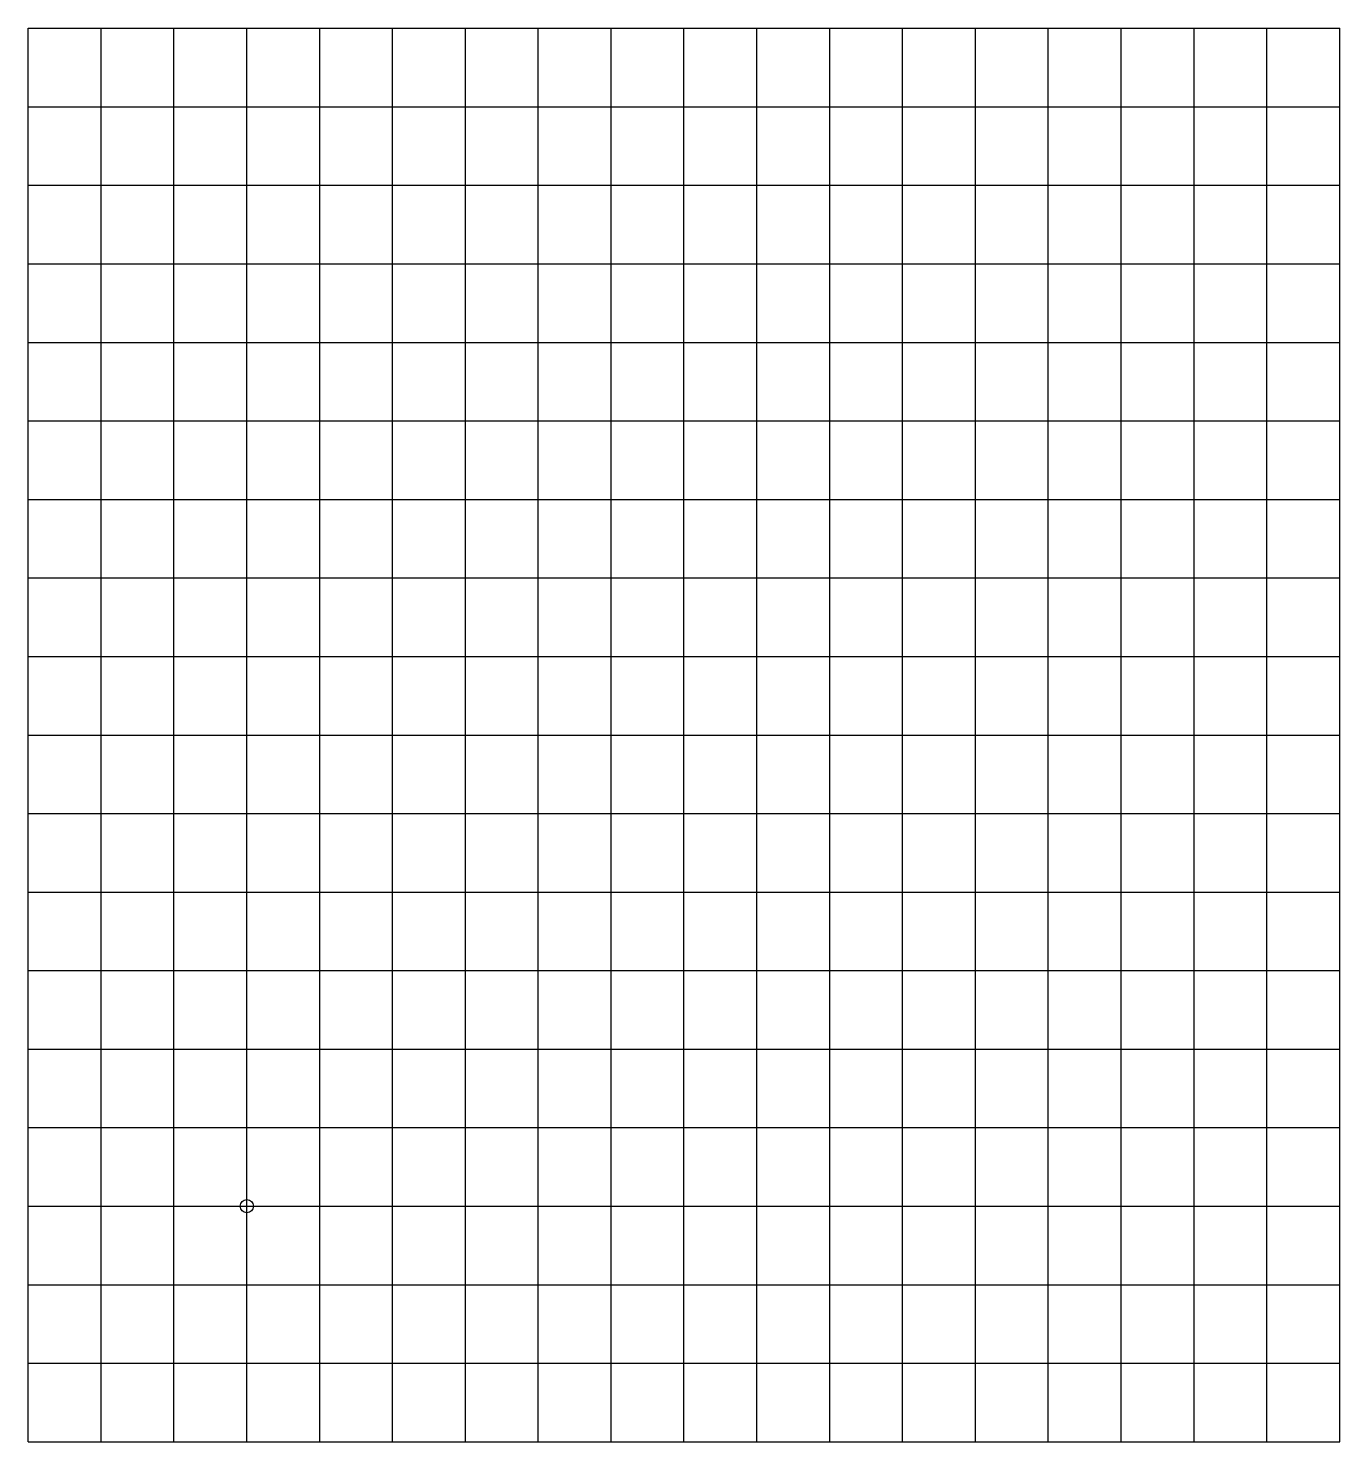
# Model space of a CAD drawing. Header units: millimetres. Extents: x 0 to 396, y 0 to 427.
import ezdxf

# ---------------------------------------------------------------- set-up
doc = ezdxf.new("R2010")
doc.units = ezdxf.units.MM
doc.layers.get('0').update_dxf_attribs({"linetype": 'CONTINUOUS'})

msp = doc.modelspace()

# ---------------------------------------------------------------- linework, layer by layer
for p, q in [((0, 426.6), (396, 426.6)), ((0, 0), (0, 426.6)), ((22, 0), (22, 426.6)), ((44, 0), (44, 426.6)), ((66, 0), (66, 426.6)), ((88, 0), (88, 426.6)), ((110, 0), (110, 426.6)), ((132, 0), (132, 426.6)), ((154, 0), (154, 426.6)), ((176, 0), (176, 426.6)), ((198, 0), (198, 426.6)), ((220, 0), (220, 426.6)), ((242, 0), (242, 426.6)), ((264, 0), (264, 426.6)), ((286, 0), (286, 426.6)), ((308, 0), (308, 426.6)), ((330, 0), (330, 426.6)), ((352, 0), (352, 426.6)), ((374, 0), (374, 426.6)), ((396, 0), (396, 426.6)), ((0, 402.9), (396, 402.9)), ((0, 379.2), (396, 379.2)), ((0, 355.5), (396, 355.5)), ((0, 331.8), (396, 331.8)), ((0, 308.1), (396, 308.1)), ((0, 284.4), (396, 284.4)), ((0, 260.7), (396, 260.7)), ((0, 237), (396, 237)), ((0, 213.3), (396, 213.3)), ((0, 189.6), (396, 189.6)), ((0, 165.9), (396, 165.9)), ((0, 142.2), (396, 142.2)), ((0, 118.5), (396, 118.5)), ((0, 94.8), (396, 94.8)), ((0, 71.1), (396, 71.1)), ((0, 47.4), (396, 47.4)), ((0, 23.7), (396, 23.7)), ((0, 0), (396, 0))]:
    msp.add_line(p, q)
msp.add_circle((66, 71.1), 2)

doc.saveas('drawing.dxf')
